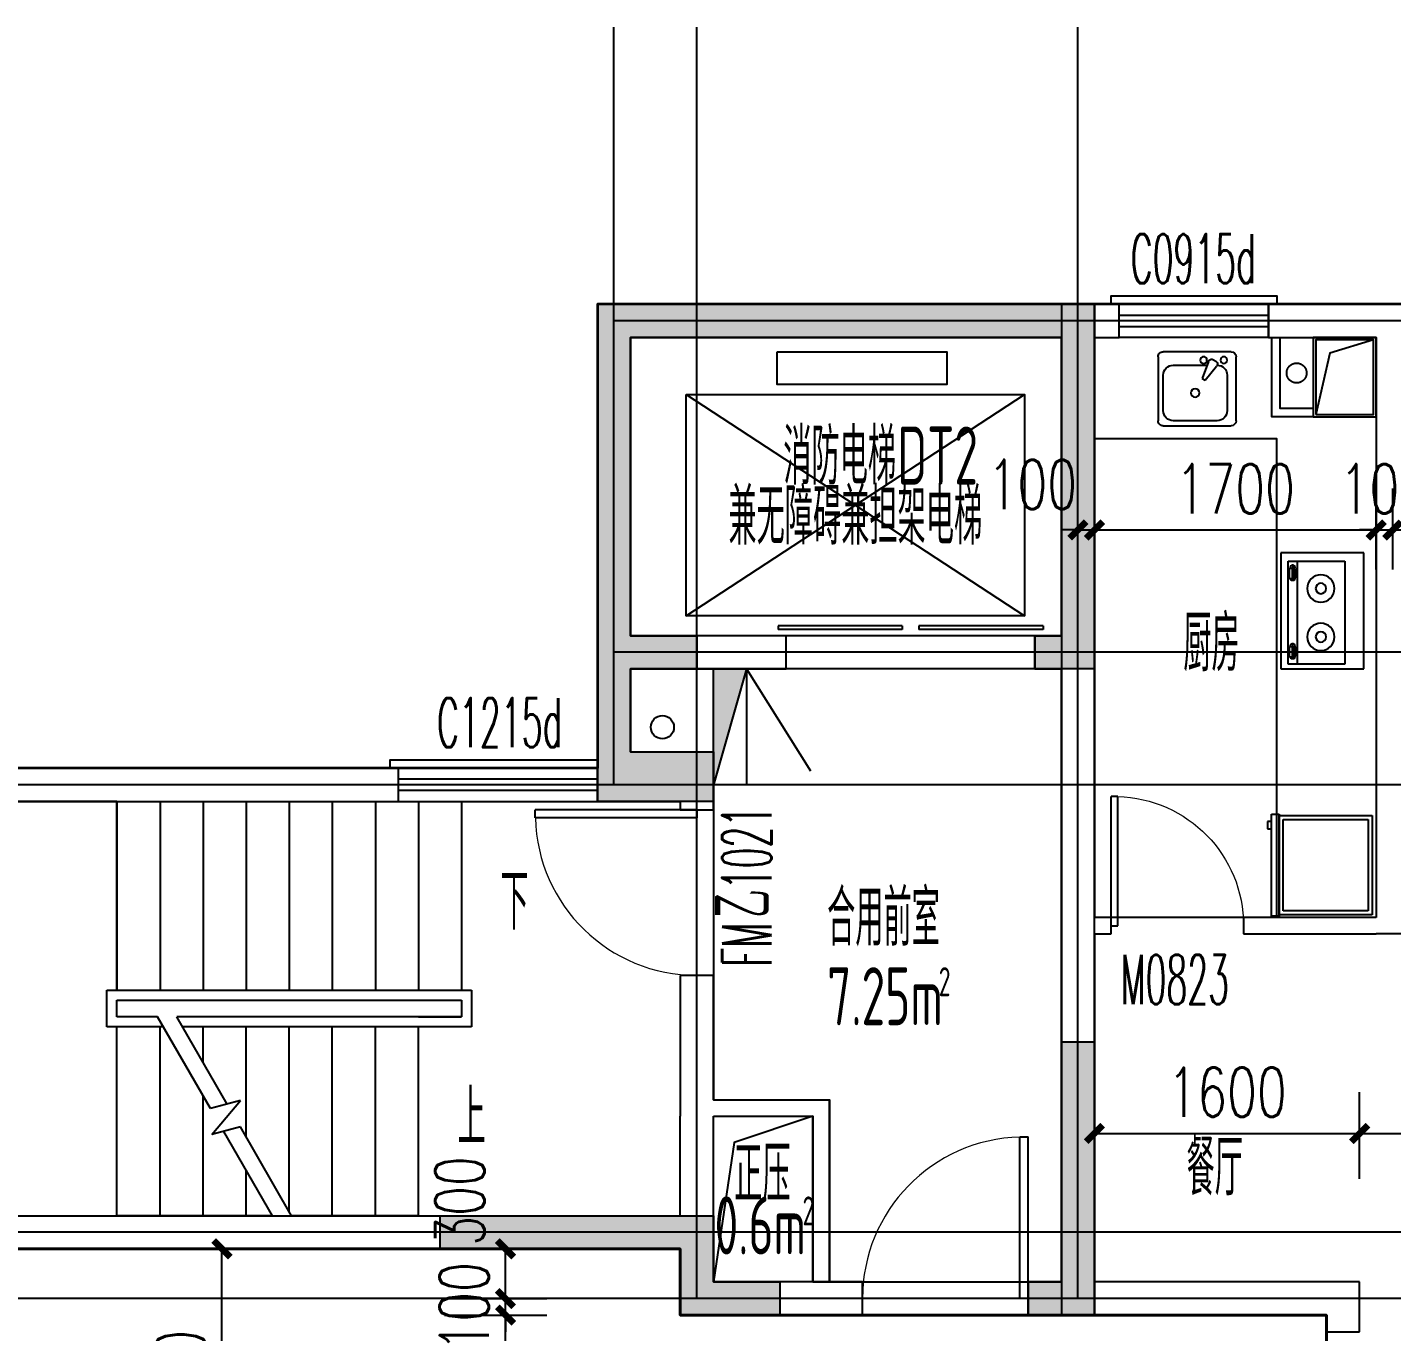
# Model space of a CAD drawing. Extents: x -59851 to 653804, y -249523 to 437614.
# Drawn here: x -11955 to -3720, y -95794 to -87923 of the extents above; entities that cross this region are included whole.
import ezdxf

# ---------------------------------------------------------------- set-up
doc = ezdxf.new("R2010")
doc.units = 0
doc.header["$LTSCALE"] = 1000
doc.header["$MEASUREMENT"] = 0
doc.linetypes.add('CONTINOUS', pattern=[0])
doc.linetypes.add('PS', pattern=[3200, 1500, -200, 1500])
for name, color, linetype in [('-消防立管', 1, 'Continuous'), ('A-EVTR', 5, 'Continuous'), ('A-Lvtry（卫生间）', 5, 'Continuous'), ('A-Lvtry（厨房）', 5, 'CONTINOUS'), ('A-洞口', 105, 'Continuous'), ('A-烟气道', 105, 'Continuous'), ('A-第三道尺寸线', 105, 'Continuous'), ('A-线脚看线', 9, 'Continuous'), ('DIM_SYMB', 3, 'Continuous'), ('DOOR_FIRE', 4, 'Continuous'), ('DOOR_FIRE_TEXT', 7, 'Continuous'), ('DOTE', 16, 'Continuous'), ('PS', 6, 'PS'), ('PUB_HATCH', 8, 'Continuous'), ('PUB_TEXT', 7, 'Continuous'), ('STAIR', 5, 'Continuous'), ('WALL', 2, 'Continuous'), ('WINDOW', 4, 'Continuous'), ('WINDOW_TEXT', 7, 'Continuous'), ('剪力墙', 6, 'Continuous')]:
    doc.layers.add(name, color=color, linetype=linetype)
doc.layers.add('33计一半面积外廓线', color=53, linetype='Continuous', lineweight=35)
doc.layers.add('33计全面积外廓线', color=21, linetype='Continuous', lineweight=35)
doc.layers.add('A-area(算全面积)', color=21, linetype='Continuous', plot=False)
doc.styles.add('_TCH_DIM', font='SIMPLEX.shx', dxfattribs={"width": 0.7, "bigfont": 'GBCBIG.shx'})
doc.styles.add('_TCH_DIM_T3', font='SIMPLEX.shx', dxfattribs={"width": 0.705882, "bigfont": 'GBCBIG.shx'})
doc.styles.add('_TCH_WINDOW', font='SIMPLEX.shx', dxfattribs={"width": 0.7, "height": 3.5, "bigfont": 'GBCBIG.shx'})
doc.styles.get("Standard").update_dxf_attribs({"font": 'gbenor.shx', "width": 0.7, "bigfont": 'gbcbig.shx'})
doc.dimstyles.new('_TCH_ARCH&&100', dxfattribs={"dimtxt": 297.5, "dimasz": 100, "dimexe": 250, "dimexo": 300, "dimgap": 100, "dimtad": 1, "dimdec": 0, "dimzin": 0, "dimdsep": 46, "dimtxsty": '_TCH_DIM_T3', "dimblk": 'ARCHTICK', "dimcen": 0.09, "dimclrt": 7, "dimazin": 2, "dimtfac": 1, "dimtdec": 0, "dimtix": 1, "dimtmove": 2, "dimatfit": 3, "dimfxl": 0, "dimtolj": 1, "dimtzin": 0, "dimarcsym": 0})

# ---------------------------------------------------------------- blocks, each defined once
blk = doc.blocks.new('18fjlq0329')
at = {"layer": 'PUB_HATCH'}
for points in [[(-8013.7, -12244.5), (-8513.7, -12244.5), (-8513.7, -9244.5), (-5513.7, -9244.5), (-5513.7, -11444.5), (-5873.7, -11444.5), (-5873.7, -11244.5), (-5713.7, -11244.5), (-5713.7, -9444.5), (-8313.7, -9444.5), (-8313.7, -11244.5), (-7913.7, -11244.5), (-7913.7, -11444.5), (-8313.7, -11444.5), (-8313.7, -11944.5), (-7813.7, -11944.5), (-7813.7, -12244.5)], [(-5513.7, -13694.5), (-5513.7, -15344.5), (-5913.7, -15344.5), (-5913.7, -15144.5), (-5713.7, -15144.5), (-5713.7, -13694.5)], [(-8013.7, -15344.5), (-8013.7, -14944.5), (-9463.7, -14944.5), (-9463.7, -14744.5), (-7813.7, -14744.5), (-7813.7, -15144.5), (-7413.7, -15144.5), (-7413.7, -15344.5)]]:
    blk.add_hatch(color=256, dxfattribs=at).paths.add_polyline_path(points)
at = {"layer": '剪力墙'}
for points in [[(-8013.7, -12244.5), (-8013.7, -12244.5), (-8513.7, -12244.5), (-8513.7, -9244.5), (-5513.7, -9244.5), (-5513.7, -11444.5), (-5873.7, -11444.5), (-5873.7, -11244.5), (-5713.7, -11244.5), (-5713.7, -9444.5), (-8313.7, -9444.5), (-8313.7, -11244.5), (-7913.7, -11244.5), (-7913.7, -11444.5), (-8313.7, -11444.5), (-8313.7, -11944.5), (-7813.7, -11944.5), (-7813.7, -12244.5), (-7813.7, -12244.5)], [(-5513.7, -13694.5), (-5513.7, -15344.5), (-5913.7, -15344.5), (-5913.7, -15144.5), (-5713.7, -15144.5), (-5713.7, -13694.5)], [(-8013.7, -15344.5), (-8013.7, -14944.5), (-9463.7, -14944.5), (-9463.7, -14744.5), (-7813.7, -14744.5), (-7813.7, -15144.5), (-7413.7, -15144.5), (-7413.7, -15344.5)]]:
    blk.add_lwpolyline(points, close=True, dxfattribs=at)
blk = doc.blocks.new('zhouxianssceng0329')
at = {"layer": 'DOTE'}
for p, q in [((-8413.7, 151898.2), (-8413.7, 156469.4)), ((-7913.7, 148798.2), (-7913.7, 156469.4)), ((-5613.7, 148798.2), (-5613.7, 156469.4)), ((5501.3, 154698.2), (-8413.7, 154698.2)), ((5501.3, 152698.2), (-8413.7, 152698.2)), ((5501.3, 151898.2), (-20013.7, 151898.2)), ((5501.3, 149198.2), (-22013.7, 149198.2)), ((5501.3, 148798.2), (-44988.6, 148798.2))]:
    blk.add_line(p, q, dxfattribs=at)
blk = doc.blocks.new('zt1')
at = {"layer": 'A-Lvtry（卫生间）', "linetype": 'Continuous'}
for p, q in [((-700, 0), (0, 0)), ((-700, -500), (-700, 0)), ((0, 0), (0, -500)), ((0, -500), (-700, -500))]:
    blk.add_line(p, q, dxfattribs=at)
at = {"layer": 'A-Lvtry（卫生间）'}
for p, q in [((-673.5, -113.1), (-673.5, -455.5)), ((-50.7, -113.1), (-673.5, -113.1)), ((-50.7, -455.5), (-50.7, -113.1)), ((-673.5, -399.8), (-50.7, -399.8)), ((-673.5, -455.5), (-50.7, -455.5)), ((-640.9, -422.1), (-640.8, -433.8)), ((-565.7, -431.5), (-630.4, -431.5)), ((-630.4, -431.5), (-630.4, -448.2)), ((-630.4, -448.2), (-565.7, -448.2)), ((-565.7, -448.2), (-565.7, -431.5)), ((-549.1, -423.2), (-549.1, -433.7)), ((-167.9, -422.1), (-167.8, -433.8)), ((-157.4, -431.5), (-157.4, -448.2)), ((-92.7, -431.5), (-157.4, -431.5)), ((-157.4, -448.2), (-92.7, -448.2)), ((-92.7, -448.2), (-92.7, -431.5)), ((-76.1, -423.2), (-76.1, -433.7))]:
    blk.add_line(p, q, dxfattribs=at)
for points in [[(-549.1, -423.2, 0.259034), (-551, -419.8, 0.076276), (-562.5, -414.9, 0.036515), (-576.1, -412.4, 0.026615), (-594.9, -411.4, 0.026615), (-613.8, -412.4, 0.036515), (-627.3, -414.9, 0.076276), (-638.9, -419.8, 0.259034), (-640.8, -423.2, 0.078462), (-640.6, -424.5, 0.056762)], [(-76.1, -423.2, 0.259034), (-78, -419.8, 0.076276), (-89.5, -414.9, 0.036515), (-103.1, -412.4, 0.026615), (-121.9, -411.4, 0.026615), (-140.8, -412.4, 0.036515), (-154.3, -414.9, 0.076276), (-165.9, -419.8, 0.259034), (-167.8, -423.2, 0.078462), (-167.6, -424.5, 0.056762)], [(-549.1, -433.7, 0.259034), (-551, -430.3, 0.076276), (-562.5, -425.4, 0.036515), (-576.1, -422.9, 0.026615), (-594.9, -421.9, 0.026615), (-613.8, -422.9, 0.036515), (-627.3, -425.4, 0.076276), (-638.9, -430.3, 0.259034), (-640.8, -433.7, 0.259034), (-638.9, -437.2, 0.056762), (-630.4, -441.2, 0.036515)], [(-565.7, -442.9, 0.008736), (-562.5, -442.1, 0.076276), (-551, -437.2, 0.259034), (-549.1, -433.7, 0.259034)], [(-76.1, -433.7, 0.259034), (-78, -430.3, 0.076276), (-89.5, -425.4, 0.036515), (-103.1, -422.9, 0.026615), (-121.9, -421.9, 0.026615), (-140.8, -422.9, 0.036515), (-154.3, -425.4, 0.076276), (-165.9, -430.3, 0.259034), (-167.8, -433.7, 0.259034), (-165.9, -437.2, 0.056762), (-157.4, -441.2, 0.036515)], [(-92.7, -442.9, 0.008736), (-89.5, -442.1, 0.076276), (-78, -437.2, 0.259034), (-76.1, -433.7, 0.259034)]]:
    blk.add_lwpolyline(points, format="xyb", dxfattribs=at)
at = {"layer": 'A-Lvtry（卫生间）', "linetype": 'Continuous'}
for centre, radius in [((-508.4, -258.5), 82.5), ((-508.4, -258.5), 31.6), ((-215.8, -258.5), 82.5), ((-215.8, -258.5), 31.6)]:
    blk.add_circle(centre, radius, dxfattribs=at)
at = {"layer": 'A-Lvtry（卫生间）', "width": 0.8, "flags": 9}
for tag in ['YSIZE', 'XSIZE']:
    blk.add_attdef(tag, (-350, 0), '', height=0.5, dxfattribs=at)
blk = doc.blocks.new('t4')
at = {"layer": 'A-Lvtry（卫生间）'}
for p, q in [((3876514.8, 2551819.5), (3876514.8, 2552229.1)), ((3876545.3, 2552259.6), (3876931.4, 2552259.6)), ((3876819.6, 2552205.6), (3876606.3, 2552205.6)), ((3876961.9, 2552229.1), (3876961.9, 2551819.5)), ((3876545.3, 2552144.6), (3876545.3, 2551880.5)), ((3876790.3, 2552072.2), (3876875.1, 2552142)), ((3876913.8, 2552122.3), (3876905.6, 2552136.5)), ((3876800.4, 2552054.6), (3876790.3, 2552072.2)), ((3876903.3, 2552093.1), (3876800.4, 2552054.6)), ((3876880.6, 2551880.5), (3876880.6, 2552084.6)), ((3876931.4, 2551789), (3876545.3, 2551789)), ((3876606.3, 2551819.5), (3876819.6, 2551819.5))]:
    blk.add_line(p, q, dxfattribs=at)
for centre, major_axis, start_param, end_param in [((3876545.3, 2552229.1), (-21.6, 21.6), -0.785398, 0.785398), ((3876606.3, 2552144.6), (-43.1, 43.1), -0.785398, 0.785398), ((3876819.6, 2552144.6), (43.1, 43.1), 5.497787, 7.068583), ((3876911.1, 2552185.3), (-14.4, 14.4), 4.712389, 10.995574), ((3876931.4, 2552229.1), (-21.6, 21.6), 3.926991, 5.497787), ((3876888, 2552126.3), (14.4, 14.4), 6.021386, 7.757331), ((3876896.2, 2552112.2), (-14.4, 14.4), 2.714645, 4.45059), ((3876713, 2552012.6), (18, 18), 6.283185283897186, 12.56637059107677), ((3876911.1, 2552063.4), (14.4, 14.4), 6.283185283893945, 12.56637059107353), ((3876606.3, 2551880.5), (-43.1, 43.1), 0.785398, 2.356194), ((3876819.6, 2551880.5), (-43.1, 43.1), 2.356194, 3.926991), ((3876545.3, 2551819.5), (21.6, 21.6), 2.356194, 3.926991), ((3876931.4, 2551819.5), (-21.6, 21.6), 2.356194, 3.926991)]:
    blk.add_ellipse(centre, major_axis=major_axis, ratio=1, start_param=start_param, end_param=end_param, dxfattribs=at)
blk = doc.blocks.new('BX1')
at = {"layer": 'A-Lvtry（卫生间）'}
for p, q in [((-560, 8), (-607.7, 8)), ((-607.7, 8), (-607.7, -608)), ((-560, -608), (-560, 8)), ((0, 0), (-560, 0)), ((0, -600), (0, 0)), ((-560, 0), (-560, -600)), ((-24, -24), (-536, -24)), ((-536, -24), (-536, -576)), ((-24, -576), (-24, -24)), ((-631.1, -564.3), (-631.1, -520)), ((-631.1, -520), (-607.7, -520)), ((-607.7, -564.3), (-631.1, -564.3)), ((-607.7, -520), (-607.7, -564.3)), ((-536, -576), (-24, -576)), ((-607.7, -608), (-560, -608)), ((-560, -600), (0, -600))]:
    blk.add_line(p, q, dxfattribs=at)
blk = doc.blocks.new('$DorLib2D$00000001')
for p, q in [((0.45, 0.975), (0.5, 0.975)), ((0.45, 0), (0.45, 0.975)), ((0.5, 0), (0.5, 0.975)), ((0.5, 0), (0.45, 0))]:
    blk.add_line(p, q)
at = {"lineweight": 13}
blk.add_arc((0.475, 0), 0.975, 91.46928, 180, dxfattribs=at)
blk = doc.blocks.new('$TCHSYS$WIN2D')
for p, q in [((-0.5, 0.5), (0.5, 0.5)), ((-0.5, 0.5), (-0.5, -0.5)), ((0.5, 0.5), (0.5, -0.5)), ((0.5, 0.1667), (-0.5, 0.1667)), ((0.5, -0.1667), (-0.5, -0.1667)), ((-0.5, -0.5), (0.5, -0.5))]:
    blk.add_line(p, q)
blk = doc.blocks.new('_ArchTick')
at = {"color": 0, "linetype": 'ByBlock', "const_width": 0.4}
blk.add_lwpolyline([(-0.5, -0.5), (0.5, 0.5)], dxfattribs=at)
blk = doc.blocks.new('*D818')
at = {"layer": 'A-第三道尺寸线', "color": 0, "lineweight": -2, "transparency": 16777216}
for p, q in [((5765.5, 182311.7), (5765.5, 182799.5)), ((7365.5, 182311.7), (7365.5, 182799.5)), ((5765.5, 182549.5), (7365.5, 182549.5))]:
    blk.add_line(p, q, dxfattribs=at)
at = {"layer": 'Defpoints', "color": 0, "transparency": 16777216}
for p in [(7365.5, 182549.5), (5765.5, 182011.7), (7365.5, 182011.7)]:
    blk.add_point(p, dxfattribs=at)
at = {"layer": 'A-第三道尺寸线', "color": 0, "lineweight": -2, "transparency": 16777216, "xscale": 100, "yscale": 100, "zscale": 100, "rotation": 180}
blk.add_blockref('_ArchTick', (5765.5, 182549.5), dxfattribs=at)
at = {"layer": 'A-第三道尺寸线', "color": 0, "lineweight": -2, "transparency": 16777216, "xscale": 100, "yscale": 100, "zscale": 100}
blk.add_blockref('_ArchTick', (7365.5, 182549.5), dxfattribs=at)
at = {"layer": 'A-第三道尺寸线', "color": 7, "transparency": 16777216, "insert": (6565.5, 182798.3), "char_height": 297.5, "attachment_point": 5, "style": '_TCH_DIM_T3'}
blk.add_mtext('\\A1;1600', dxfattribs=at)
blk = doc.blocks.new('*D819')
at = {"layer": 'A-第三道尺寸线', "color": 0, "lineweight": -2, "transparency": 16777216}
for p, q in [((5665.5, 182311.7), (5665.5, 182799.5)), ((5765.5, 182311.7), (5765.5, 182799.5)), ((5665.5, 182549.5), (5565.5, 182549.5)), ((5665.5, 182549.5), (5765.5, 182549.5)), ((5765.5, 182549.5), (5865.5, 182549.5))]:
    blk.add_line(p, q, dxfattribs=at)
at = {"layer": 'Defpoints', "color": 0, "transparency": 16777216}
for p in [(5765.5, 182549.5), (5665.5, 182011.7), (5765.5, 182011.7)]:
    blk.add_point(p, dxfattribs=at)
at = {"layer": 'A-第三道尺寸线', "color": 0, "lineweight": -2, "transparency": 16777216, "xscale": 100, "yscale": 100, "zscale": 100}
blk.add_blockref('_ArchTick', (5665.5, 182549.5), dxfattribs=at)
at = {"layer": 'A-第三道尺寸线', "color": 0, "lineweight": -2, "transparency": 16777216, "xscale": 100, "yscale": 100, "zscale": 100, "rotation": 180}
blk.add_blockref('_ArchTick', (5765.5, 182549.5), dxfattribs=at)
at = {"layer": 'A-第三道尺寸线', "color": 7, "transparency": 16777216, "insert": (5715.5, 182798.3), "char_height": 297.5, "attachment_point": 5, "style": '_TCH_DIM_T3'}
blk.add_mtext('\\A1;100', dxfattribs=at)
blk = doc.blocks.new('*D820')
at = {"layer": 'A-第三道尺寸线', "color": 0, "lineweight": -2, "transparency": 16777216}
for p, q in [((3965.5, 182311.7), (3965.5, 182799.5)), ((5665.5, 182311.7), (5665.5, 182799.5)), ((3965.5, 182549.5), (5665.5, 182549.5))]:
    blk.add_line(p, q, dxfattribs=at)
at = {"layer": 'Defpoints', "color": 0, "transparency": 16777216}
for p in [(5665.5, 182549.5), (3965.5, 182011.7), (5665.5, 182011.7)]:
    blk.add_point(p, dxfattribs=at)
at = {"layer": 'A-第三道尺寸线', "color": 0, "lineweight": -2, "transparency": 16777216, "xscale": 100, "yscale": 100, "zscale": 100, "rotation": 180}
blk.add_blockref('_ArchTick', (3965.5, 182549.5), dxfattribs=at)
at = {"layer": 'A-第三道尺寸线', "color": 0, "lineweight": -2, "transparency": 16777216, "xscale": 100, "yscale": 100, "zscale": 100}
blk.add_blockref('_ArchTick', (5665.5, 182549.5), dxfattribs=at)
at = {"layer": 'A-第三道尺寸线', "color": 7, "transparency": 16777216, "insert": (4815.5, 182798.3), "char_height": 297.5, "attachment_point": 5, "style": '_TCH_DIM_T3'}
blk.add_mtext('\\A1;1700', dxfattribs=at)
blk = doc.blocks.new('*D821')
at = {"layer": 'A-第三道尺寸线', "color": 0, "lineweight": -2, "transparency": 16777216}
for p, q in [((3865.5, 182311.7), (3865.5, 182799.5)), ((3965.5, 182311.7), (3965.5, 182799.5)), ((3865.5, 182549.5), (3765.5, 182549.5)), ((3865.5, 182549.5), (3965.5, 182549.5)), ((3965.5, 182549.5), (4065.5, 182549.5))]:
    blk.add_line(p, q, dxfattribs=at)
at = {"layer": 'Defpoints', "color": 0, "transparency": 16777216}
for p in [(3965.5, 182549.5), (3865.5, 182011.7), (3965.5, 182011.7)]:
    blk.add_point(p, dxfattribs=at)
at = {"layer": 'A-第三道尺寸线', "color": 0, "lineweight": -2, "transparency": 16777216, "xscale": 100, "yscale": 100, "zscale": 100}
blk.add_blockref('_ArchTick', (3865.5, 182549.5), dxfattribs=at)
at = {"layer": 'A-第三道尺寸线', "color": 0, "lineweight": -2, "transparency": 16777216, "xscale": 100, "yscale": 100, "zscale": 100, "rotation": 180}
blk.add_blockref('_ArchTick', (3965.5, 182549.5), dxfattribs=at)
at = {"layer": 'A-第三道尺寸线', "color": 7, "transparency": 16777216, "insert": (3590.5, 182824.5), "char_height": 297.5, "attachment_point": 5, "style": '_TCH_DIM_T3'}
blk.add_mtext('\\A1;100', dxfattribs=at)
blk = doc.blocks.new('*D825')
at = {"layer": 'A-第三道尺寸线', "color": 0, "lineweight": -2, "transparency": 16777216}
for p, q in [((3965.5, 178634.2), (3965.5, 179158)), ((5565.9, 178634.2), (5565.9, 179158)), ((3965.5, 178908), (5565.9, 178908))]:
    blk.add_line(p, q, dxfattribs=at)
at = {"layer": 'Defpoints', "color": 0, "transparency": 16777216}
for p in [(5565.9, 178908), (3965.5, 178334.2), (5565.9, 178334.2)]:
    blk.add_point(p, dxfattribs=at)
at = {"layer": 'A-第三道尺寸线', "color": 0, "lineweight": -2, "transparency": 16777216, "xscale": 100, "yscale": 100, "zscale": 100, "rotation": 180}
blk.add_blockref('_ArchTick', (3965.5, 178908), dxfattribs=at)
at = {"layer": 'A-第三道尺寸线', "color": 0, "lineweight": -2, "transparency": 16777216, "xscale": 100, "yscale": 100, "zscale": 100}
blk.add_blockref('_ArchTick', (5565.9, 178908), dxfattribs=at)
at = {"layer": 'A-第三道尺寸线', "color": 7, "transparency": 16777216, "insert": (4765.7, 179156.8), "char_height": 297.5, "attachment_point": 5, "style": '_TCH_DIM_T3'}
blk.add_mtext('\\A1;1600', dxfattribs=at)
blk = doc.blocks.new('*D826')
at = {"layer": 'A-第三道尺寸线', "color": 0, "lineweight": -2, "transparency": 16777216}
for p, q in [((5565.9, 178634.2), (5565.9, 179158)), ((10865.5, 178634.2), (10865.5, 179158)), ((5565.9, 178908), (10865.5, 178908))]:
    blk.add_line(p, q, dxfattribs=at)
at = {"layer": 'Defpoints', "color": 0, "transparency": 16777216}
for p in [(10865.5, 178908), (5565.9, 178334.2), (10865.5, 178334.2)]:
    blk.add_point(p, dxfattribs=at)
at = {"layer": 'A-第三道尺寸线', "color": 0, "lineweight": -2, "transparency": 16777216, "xscale": 100, "yscale": 100, "zscale": 100, "rotation": 180}
blk.add_blockref('_ArchTick', (5565.9, 178908), dxfattribs=at)
at = {"layer": 'A-第三道尺寸线', "color": 0, "lineweight": -2, "transparency": 16777216, "xscale": 100, "yscale": 100, "zscale": 100}
blk.add_blockref('_ArchTick', (10865.5, 178908), dxfattribs=at)
at = {"layer": 'A-第三道尺寸线', "color": 7, "transparency": 16777216, "insert": (8215.7, 179156.8), "char_height": 297.5, "attachment_point": 5, "style": '_TCH_DIM_T3'}
blk.add_mtext('\\A1;5300', dxfattribs=at)
blk = doc.blocks.new('$DORLIB2D$00000127')
at = {"color": 0}
for points in [[(-0.5333, 0.7949), (-0.5333, 0.6904)], [(-0.0333, 0.7949), (-0.5333, 0.7949)], [(-0.0333, 0.7949), (-0.0333, 0.6904)], [(0.5333, 0.7949), (0.0333, 0.7949)], [(0.0333, 0.7949), (0.0333, 0.6904)], [(0.5333, 0.7949), (0.5333, 0.6904)], [(-0.0333, 0.6904), (-0.5333, 0.6904)], [(0.5333, 0.6904), (0.0333, 0.6904)], [(0.5, 0.5), (-0.5, 0.5)]]:
    blk.add_lwpolyline(points, dxfattribs=at)
blk = doc.blocks.new('zhenzheng1417hxt0329')
at = {"layer": 'A-area(算全面积)'}
for points in [[(-8313.7, 26170.6), (-8313.7, 25670.7), (-7813.7, 25670.7), (-7813.7, 23570.7), (-7113.7, 23570.7), (-7113.7, 22470.7), (-5713.7, 22470.7), (-5713.7, 26170.7)], [(-7813.7, 23470.7), (-7213.7, 23470.7), (-7213.7, 22470.7), (-7813.7, 22470.7)]]:
    blk.add_lwpolyline(points, close=True, dxfattribs=at)
at = {"layer": 'A-EVTR'}
for points in [[(-7429.6, 28083), (-6405.4, 28083), (-6405.4, 27886.9), (-7429.6, 27886.9)], [(-7978.4, 27825.3), (-5936.9, 27825.3), (-5936.9, 26490.7), (-7978.4, 26490.7)]]:
    blk.add_lwpolyline(points, close=True, dxfattribs=at)
for points in [[(-7978.4, 26490.7), (-5936.9, 27825.3)], [(-7978.4, 27825.3), (-5936.9, 26490.7)]]:
    blk.add_lwpolyline(points, dxfattribs=at)
at = {"layer": 'A-洞口'}
blk.add_lwpolyline([(-7213.7, 23470.7), (-7689.3, 23311.8), (-7813.6, 22470.7)], dxfattribs=at)
at = {"layer": 'DIM_SYMB'}
for points in [[(-9203.7, 24770.7, 0, 0, 0), (-12063.7, 24770.7, 0, 0, 0), (-12063.7, 23470.7, 0, 0, 0), (-11193.7, 23470.7, 80, 0, 0), (-10893.7, 23470.7, 0, 0, 0)], [(-9463.7, 23470.7, 0, 0, 0), (-10333.7, 23470.7, 80, 0, 0), (-10633.7, 23470.7, 0, 0, 0)]]:
    blk.add_lwpolyline(points, format="xyseb", dxfattribs=at)
at = {"layer": 'DOOR_FIRE'}
blk.add_line((-6913.7, 22270.7), (-5913.7, 22270.7), dxfattribs=at)
at = {"layer": 'STAIR'}
for p, q in [((-11413.7, 25370.7), (-12713.7, 25370.7)), ((-11413.7, 25370.7), (-9333.7, 25370.7)), ((-11413.7, 25370.7), (-11413.7, 24230.7)), ((-11413.7, 24230.7), (-11413.7, 25370.7)), ((-11153.7, 25370.7), (-11153.7, 24230.7)), ((-10893.7, 25370.7), (-10893.7, 24230.7)), ((-10633.7, 25370.7), (-10633.7, 24230.7)), ((-10373.7, 25370.7), (-10373.7, 24230.7)), ((-10113.7, 25370.7), (-10113.7, 24230.7)), ((-9853.7, 25370.7), (-9853.7, 24230.7)), ((-9593.7, 25370.7), (-9593.7, 24230.7)), ((-9333.7, 25370.7), (-9333.7, 24230.7)), ((-11473.7, 24010.7), (-11473.7, 24230.7)), ((-11473.7, 24230.7), (-9273.7, 24230.7)), ((-9273.7, 24230.7), (-9273.7, 24010.7)), ((-11413.7, 24170.7), (-9333.7, 24170.7)), ((-11413.7, 24070.7), (-11413.7, 24170.7)), ((-11413.7, 24170.7), (-9333.7, 24170.7)), ((-11413.7, 24070.7), (-11413.7, 24170.7)), ((-9333.7, 24170.7), (-9333.7, 24070.7)), ((-11167.9, 24070.7), (-11413.7, 24070.7)), ((-11167.9, 24070.7), (-11413.7, 24070.7)), ((-10848.7, 23517.8), (-11167.9, 24070.7)), ((-9593.7, 24070.7), (-11052.4, 24070.7)), ((-10748.7, 23544.6), (-11052.4, 24070.7)), ((-9333.7, 24070.7), (-11052.4, 24070.7)), ((-9593.7, 24070.7), (-9333.7, 24070.7)), ((-11133.2, 24010.7), (-11473.7, 24010.7)), ((-11413.7, 22870.7), (-11413.7, 24010.7)), ((-11413.7, 22870.7), (-11413.7, 24010.7)), ((-11153.7, 22870.7), (-11153.7, 24010.7)), ((-9273.7, 24010.7), (-11017.7, 24010.7)), ((-10893.7, 23795.8), (-10893.7, 24010.7)), ((-10633.7, 23345.5), (-10633.7, 24010.7)), ((-10373.7, 22895.2), (-10373.7, 24010.7)), ((-10113.7, 22870.7), (-10113.7, 24010.7)), ((-9853.7, 22870.7), (-9853.7, 24010.7)), ((-9593.7, 22870.7), (-9593.7, 24010.7)), ((-10893.7, 22870.7), (-10893.7, 23595.8)), ((-10668.3, 23566.1), (-10848.7, 23517.8)), ((-10841.1, 23360.1), (-10668.3, 23566.1)), ((-10668.8, 23406.3), (-10841.1, 23360.1)), ((-10359.6, 22870.7), (-10668.8, 23406.3)), ((-10475, 22870.7), (-10768.8, 23379.5)), ((-10633.7, 22870.7), (-10633.7, 23145.5)), ((-12713.7, 22870.7), (-11413.7, 22870.7)), ((-10475, 22870.7), (-11413.7, 22870.7)), ((-9593.7, 22870.7), (-10359.6, 22870.7))]:
    blk.add_line(p, q, dxfattribs=at)
at = {"layer": 'WALL'}
for p, q in [((-8513.7, 28370.7), (-5513.7, 28370.7)), ((-8513.7, 26270.7), (-8513.7, 28370.7)), ((-5513.7, 26270.7), (-5513.7, 28370.7)), ((-8313.7, 28170.7), (-5713.7, 28170.7)), ((-8313.7, 26370.7), (-8313.7, 28170.7)), ((-5713.7, 26370.7), (-5713.7, 28170.7)), ((-7373.7, 26370.7), (-8313.7, 26370.7)), ((-7373.7, 26170.7), (-7373.7, 26370.7)), ((-5713.7, 26370.7), (-5873.7, 26370.7)), ((-5873.7, 26370.7), (-5873.7, 26170.7)), ((-8513.7, 25570.7), (-8513.7, 26270.7)), ((-5513.7, 22270.7), (-5513.7, 26270.7)), ((-8313.7, 26170.7), (-7373.7, 26170.7)), ((-8313.7, 25670.7), (-8313.7, 26170.7)), ((-5873.7, 26170.7), (-5713.7, 26170.7)), ((-5713.7, 22470.7), (-5713.7, 26170.7)), ((-8313.7, 25670.7), (-7813.7, 25670.7)), ((-7813.7, 25320.7), (-7813.7, 25670.7)), ((-9713.7, 25570.7), (-12813.7, 25570.7)), ((-9713.7, 25370.7), (-9713.7, 25570.7)), ((-8513.7, 25570.7), (-8513.7, 25370.7)), ((-12713.7, 25370.7), (-9713.7, 25370.7)), ((-8513.7, 25370.7), (-8413.7, 25370.7)), ((-8413.7, 25370.7), (-8013.7, 25370.7)), ((-8013.7, 25370.7), (-8013.7, 25320.7)), ((-8013.7, 25320.7), (-7813.7, 25320.7)), ((-7813.7, 24320.7), (-8013.7, 24320.7)), ((-8013.7, 24320.7), (-8013.7, 23470.7)), ((-7813.7, 23570.7), (-7813.7, 24320.7)), ((-7813.7, 23570.7), (-7113.7, 23570.7)), ((-7113.7, 22470.7), (-7113.7, 23570.7)), ((-8013.7, 22870.7), (-8013.7, 23470.7)), ((-7813.7, 22770.7), (-7813.7, 23470.7)), ((-7813.7, 23470.7), (-7213.7, 23470.7)), ((-7213.7, 22470.7), (-7213.7, 23470.7)), ((-12713.7, 22870.7), (-8013.7, 22870.7)), ((-7813.7, 22470.7), (-7813.7, 22770.7)), ((-12813.7, 22670.7), (-8013.7, 22670.7)), ((-8013.7, 22270.7), (-8013.7, 22670.7)), ((-6913.7, 22470.7), (-7813.7, 22470.7)), ((-7213.7, 22470.7), (-7113.7, 22470.7)), ((-6913.7, 22270.7), (-6913.7, 22470.7)), ((-5713.7, 22470.7), (-5913.7, 22470.7)), ((-5913.7, 22470.7), (-5913.7, 22270.7)), ((-8013.7, 22270.7), (-6913.7, 22270.7)), ((-5913.7, 22270.7), (-5513.7, 22270.7))]:
    blk.add_line(p, q, dxfattribs=at)
at = {"layer": 'DOOR_FIRE', "xscale": 1000, "yscale": 1000, "zscale": 200, "rotation": 90}
blk.add_blockref('$DorLib2D$00000001', (-7913.7, 24820.7), dxfattribs=at)
at = {"layer": 'DOOR_FIRE', "xscale": 1000, "yscale": 1000, "zscale": 200}
blk.add_blockref('$DorLib2D$00000001', (-6413.7, 22370.7), dxfattribs=at)
at = {"layer": 'WINDOW', "xscale": 1500, "yscale": 200, "zscale": 1500}
blk.add_blockref('$DORLIB2D$00000127', (-6623.7, 26270.7), dxfattribs=at)
at = {"layer": 'WINDOW'}
ref = blk.add_blockref('$TCHSYS$WIN2D', (-9113.7, 25470.7), dxfattribs=dict(at, xscale=-1200, yscale=200, zscale=1200, rotation=180))
ref.add_attrib('A', 'C1215d', (-9481.2, 25696.9), dxfattribs={"layer": 'WINDOW_TEXT', "height": 297.5, "style": '_TCH_WINDOW', "width": 0.494118})
at = {"layer": 'DOOR_FIRE_TEXT', "style": '_TCH_WINDOW'}
for s, height, width, p in [('1021', 297.5, 0.494118, (-7463.7, 24840.2)), ('乙', 337.6, 0.7, (-7463.7, 24668.2)), ('FM', 297.5, 0.494118, (-7463.7, 24374.2))]:
    blk.add_text(s, height=height, rotation=90, dxfattribs=dict(at, width=width)).set_placement(p)
at = {"layer": 'PUB_TEXT', "width": 0.7}
for s, height, p in [('消防电梯', 337.59, (-7391.8, 27282.7)), ('DT2', 350, (-6703.7, 27282.7)), ('兼无障碍兼担架电梯', 337.59, (-7722.8, 26920.5)), ('合用前室', 337.59, (-7127.4, 24498.9)), ('7.25m', 350, (-7127.4, 24020.1)), ('2', 175, (-6453.7, 24195.1)), ('正压', 337.59, (-7688.3, 22951.3)), ('0.6m', 350, (-7806.7, 22637.1)), ('2', 175, (-7275.8, 22812.1))]:
    blk.add_text(s, height=height, dxfattribs=at).set_placement(p)
at = {"layer": 'PUB_TEXT', "style": '_TCH_DIM', "width": 0.7}
for s, p in [('下', (-9098.7, 24595.7)), ('上', (-9358.7, 23295.7))]:
    blk.add_text(s, height=337.6, dxfattribs=at).set_placement(p)
blk = doc.blocks.new('188xj0329')
at = {"layer": 'A-线脚看线'}
for points in [[(-5413.7, -13866.7), (-5413.7, -13816.7), (-4413.7, -13816.7), (-4413.7, -13866.7)], [(-9763.7, -16666.7), (-9763.7, -16616.7), (-8513.7, -16616.7)]]:
    blk.add_lwpolyline(points, dxfattribs=at)
blk = doc.blocks.new('XHS1')
at = {"layer": '-消防立管'}
blk.add_hatch(color=253, dxfattribs=at).paths.add_polyline_path([(918395.2, -437306.6), (918595.2, -438006.6), (918595.2, -437306.6)])
for p, q in [((918395.2, -437306.6), (918595.2, -438006.6)), ((918395.2, -437306.6), (918395.2, -438006.6)), ((918395.2, -437306.6), (918595.2, -437306.6)), ((918595.2, -438006.6), (918595.2, -437306.6)), ((918395.2, -438006.6), (918595.2, -438006.6))]:
    blk.add_line(p, q, dxfattribs=at)
at = {"ltscale": 0.5}
blk.add_line((918395.2, -437306.6), (918008.9, -437922.4), dxfattribs=at)
blk = doc.blocks.new('tishouxhs0429')
at = {"layer": '-消防立管'}
blk.add_circle((-90379, -24222.5), 70, dxfattribs=at)
at = {"layer": '-消防立管', "xscale": -1}
blk.add_blockref('XHS1', (828524.1, 413436.3), dxfattribs=at)
blk = doc.blocks.new('*D1740')
at = {"layer": 'A-第三道尺寸线', "color": 0, "lineweight": -2, "transparency": 16777216}
for p, q in [((-9436.3, -95694.3), (-8818.5, -95694.3)), ((-9068.5, -96994.3), (-9068.5, -95694.3)), ((-9436.3, -96994.3), (-8818.5, -96994.3))]:
    blk.add_line(p, q, dxfattribs=at)
at = {"layer": 'Defpoints', "color": 0, "transparency": 16777216}
for p in [(-9736.3, -95694.3), (-9068.5, -95694.3), (-9736.3, -96994.3)]:
    blk.add_point(p, dxfattribs=at)
at = {"layer": 'A-第三道尺寸线', "color": 0, "lineweight": -2, "transparency": 16777216, "xscale": 100, "yscale": 100, "zscale": 100}
for p, rotation in [((-9068.5, -95694.3), 90), ((-9068.5, -96994.3), 270)]:
    blk.add_blockref('_ArchTick', p, dxfattribs=dict(at, rotation=rotation))
at = {"layer": 'A-第三道尺寸线', "color": 7, "transparency": 16777216, "insert": (-9317.2, -96344.3), "char_height": 297.5, "attachment_point": 5, "rotation": 90, "style": '_TCH_DIM_T3'}
blk.add_mtext('\\A1;1300', dxfattribs=at)
blk = doc.blocks.new('*D1741')
at = {"layer": 'A-第三道尺寸线', "color": 0, "lineweight": -2, "transparency": 16777216}
for p, q in [((-9068.5, -95594.3), (-9068.5, -95494.3)), ((-9436.3, -95594.3), (-8818.5, -95594.3)), ((-9068.5, -95694.3), (-9068.5, -95594.3)), ((-9436.3, -95694.3), (-8818.5, -95694.3)), ((-9068.5, -95694.3), (-9068.5, -95794.3))]:
    blk.add_line(p, q, dxfattribs=at)
at = {"layer": 'Defpoints', "color": 0, "transparency": 16777216}
for p in [(-9736.3, -95594.3), (-9068.5, -95594.3), (-9736.3, -95694.3)]:
    blk.add_point(p, dxfattribs=at)
at = {"layer": 'A-第三道尺寸线', "color": 0, "lineweight": -2, "transparency": 16777216, "xscale": 100, "yscale": 100, "zscale": 100}
for p, rotation in [((-9068.5, -95594.3), 270), ((-9068.5, -95694.3), 90)]:
    blk.add_blockref('_ArchTick', p, dxfattribs=dict(at, rotation=rotation))
at = {"layer": 'A-第三道尺寸线', "color": 7, "transparency": 16777216, "insert": (-9317.2, -95644.3), "char_height": 297.5, "attachment_point": 5, "rotation": 90, "style": '_TCH_DIM_T3'}
blk.add_mtext('\\A1;100', dxfattribs=at)
blk = doc.blocks.new('*D1742')
at = {"layer": 'A-第三道尺寸线', "color": 0, "lineweight": -2, "transparency": 16777216}
for p, q in [((-9436.3, -95294.3), (-8818.5, -95294.3)), ((-9068.5, -95594.3), (-9068.5, -95294.3)), ((-9436.3, -95594.3), (-8818.5, -95594.3))]:
    blk.add_line(p, q, dxfattribs=at)
at = {"layer": 'Defpoints', "color": 0, "transparency": 16777216}
for p in [(-9736.3, -95294.3), (-9068.5, -95294.3), (-9736.3, -95594.3)]:
    blk.add_point(p, dxfattribs=at)
at = {"layer": 'A-第三道尺寸线', "color": 0, "lineweight": -2, "transparency": 16777216, "xscale": 100, "yscale": 100, "zscale": 100}
for p, rotation in [((-9068.5, -95294.3), 90), ((-9068.5, -95594.3), 270)]:
    blk.add_blockref('_ArchTick', p, dxfattribs=dict(at, rotation=rotation))
at = {"layer": 'A-第三道尺寸线', "color": 7, "transparency": 16777216, "insert": (-9343.5, -95005.3), "char_height": 297.5, "attachment_point": 5, "rotation": 90, "style": '_TCH_DIM_T3'}
blk.add_mtext('\\A1;300', dxfattribs=at)
blk = doc.blocks.new('*D3145')
at = {"layer": 'A-第三道尺寸线', "color": 0, "lineweight": -2, "transparency": 16777216}
for p, q in [((-11322.2, -95294.3), (-10529.9, -95294.3)), ((-10779.9, -96994.3), (-10779.9, -95294.3)), ((-11322.2, -96994.3), (-10529.9, -96994.3))]:
    blk.add_line(p, q, dxfattribs=at)
at = {"layer": 'Defpoints', "color": 0, "transparency": 16777216}
for p in [(-11622.2, -95294.3), (-10779.9, -95294.3), (-11622.2, -96994.3)]:
    blk.add_point(p, dxfattribs=at)
at = {"layer": 'A-第三道尺寸线', "color": 0, "lineweight": -2, "transparency": 16777216, "xscale": 100, "yscale": 100, "zscale": 100}
for p, rotation in [((-10779.9, -95294.3), 90), ((-10779.9, -96994.3), 270)]:
    blk.add_blockref('_ArchTick', p, dxfattribs=dict(at, rotation=rotation))
at = {"layer": 'A-第三道尺寸线', "color": 7, "transparency": 16777216, "insert": (-11028.6, -96144.3), "char_height": 297.5, "attachment_point": 5, "rotation": 90, "style": '_TCH_DIM_T3'}
blk.add_mtext('\\A1;1700', dxfattribs=at)
blk = doc.blocks.new('a6huxing 0323')
at = {"layer": 'A-Lvtry（厨房）'}
blk.add_lwpolyline([(3965.5, 183102.2), (5065, 183102.2), (5065, 180211.7)], dxfattribs=at)
at = {"layer": 'A-烟气道'}
for points in [[(5285.5, 183231.7), (5665.5, 183231.7), (5665.5, 183711.7), (5285.5, 183711.7)], [(5300.5, 183246.7), (5650.5, 183246.7), (5650.5, 183696.7), (5300.5, 183696.7)]]:
    blk.add_lwpolyline(points, close=True, dxfattribs=at)
blk.add_lwpolyline([(5650.5, 183696.7), (5385.3, 183615.7), (5300.5, 183246.7)], dxfattribs=at)
at = {"layer": 'PS', "ltscale": 0.5}
blk.add_circle((5185.5, 183496.7), 60, dxfattribs=at)
at = {"layer": 'WALL'}
for p, q in [((3765.5, 183911.7), (3765.5, 180211.7)), ((4115.5, 183911.7), (3765.5, 183911.7)), ((4115.5, 183711.7), (4115.5, 183911.7)), ((5665.5, 183911.7), (5015.5, 183911.7)), ((5015.5, 183911.7), (5015.5, 183711.7)), ((6265.5, 183911.7), (5665.5, 183911.7)), ((3965.5, 183711.7), (3965.5, 180211.7)), ((3965.5, 183711.7), (4115.5, 183711.7)), ((5015.5, 183711.7), (5665.5, 183711.7)), ((5665.5, 183711.7), (5665.5, 181611.7)), ((5665.5, 181611.7), (5665.5, 180211.7)), ((3765.5, 180211.7), (3765.5, 177811.7)), ((4065.5, 180211.7), (3965.5, 180211.7)), ((4065.5, 180111.7), (4065.5, 180211.7)), ((5665.5, 180211.7), (4865.5, 180211.7)), ((4865.5, 180211.7), (4865.5, 180111.7)), ((3965.5, 180111.7), (3965.5, 178011.7)), ((3965.5, 180111.7), (4065.5, 180111.7)), ((4865.5, 180111.7), (5665.5, 180111.7)), ((6365.5, 180111.7), (5665.5, 180111.7)), ((5565.5, 178011.7), (3965.5, 178011.7)), ((5565.5, 177711.7), (5565.5, 178011.7)), ((5365.5, 177811.7), (3765.5, 177811.7)), ((5365.5, 177811.7), (5365.5, 177711.7)), ((5365.5, 177711.7), (5565.5, 177711.7))]:
    blk.add_line(p, q, dxfattribs=at)
for points in [[(5285.5, 183231.7), (5035.5, 183231.7), (5035.5, 183711.7)], [(5285.5, 183281.7), (5085.5, 183281.7), (5085.5, 183711.7)]]:
    blk.add_lwpolyline(points, dxfattribs=at)
at = {"layer": 'WINDOW'}
blk.add_line((4865.5, 180211.7), (4065.5, 180211.7), dxfattribs=at)
at = {"layer": 'A-Lvtry（厨房）', "xscale": -1, "rotation": 270}
blk.add_blockref('t4', (-2547439.2, -3693336.6), dxfattribs=at)
at = {"layer": 'A-Lvtry（厨房）', "extrusion": (1.08889e-08, 3.92285e-11, 1), "xscale": -1.000000000000013, "rotation": 269.9999986659787}
blk.add_blockref('zt1', (5590.3, 182412.5), dxfattribs=at)
at = {"layer": 'A-Lvtry（厨房）', "extrusion": (-3.92285e-11, 1.08889e-08, 1), "xscale": -1.000000000000026, "rotation": 180}
blk.add_blockref('BX1', (5640.8, 180226.8), dxfattribs=at)
at = {"layer": 'WINDOW'}
ref = blk.add_blockref('$TCHSYS$WIN2D', (4565.5, 183811.7), dxfattribs=dict(at, xscale=900, yscale=200, zscale=900, rotation=180))
ref.add_attrib('A', 'C0915d', (4184, 184038), dxfattribs={"layer": 'WINDOW_TEXT', "height": 297.5, "style": '_TCH_WINDOW', "width": 0.494118})
ref = blk.add_blockref('$DorLib2D$00000001', (4465.5, 180161.7), dxfattribs=dict(at, xscale=-800, yscale=800, zscale=800))
ref.add_attrib('A', 'M0823', (4122.5, 179688), dxfattribs={"layer": 'WINDOW_TEXT', "height": 297.5, "style": '_TCH_WINDOW', "width": 0.494118})
at = {"layer": 'PUB_TEXT', "width": 0.7}
for s, p in [('厨房', (4501.8, 181696.6)), ('餐厅', (4521.2, 178533.8))]:
    blk.add_text(s, height=337.59, dxfattribs=at).set_placement(p)
at = {"layer": 'A-第三道尺寸线'}
dim = blk.add_linear_dim(base=(3965.5, 182549.5), p1=(3865.5, 182011.7), p2=(3965.5, 182011.7), angle=0, dimstyle='_TCH_ARCH&&100', dxfattribs=at)
dim.commit()
dim.dimension.update_dxf_attribs({"geometry": '*D821', "text_midpoint": (3590.5, 182824.5), "dimtype": 129})
for p1, p2, distance, picture, middle in [((3965.5, 182011.7), (5665.5, 182011.7), 537.8, '*D820', (4815.5, 182798.3)), ((5665.5, 182011.7), (5765.5, 182011.7), 537.8, '*D819', (5715.5, 182798.3)), ((5765.5, 182011.7), (7365.5, 182011.7), 537.8, '*D818', (6565.5, 182798.3)), ((3965.5, 178334.2), (5565.9, 178334.2), 573.8, '*D825', (4765.7, 179156.8)), ((5565.9, 178334.2), (10865.5, 178334.2), 573.8, '*D826', (8215.7, 179156.8))]:
    dim = blk.add_aligned_dim(p1=p1, p2=p2, distance=distance, dimstyle='_TCH_ARCH&&100', dxfattribs=at)
    dim.commit()
    dim.dimension.update_dxf_attribs({"geometry": picture, "text_midpoint": middle})

msp = doc.modelspace()

# ---------------------------------------------------------------- linework, layer by layer
at = {"layer": '33计一半面积外廓线'}
msp.add_lwpolyline([(-10013.7, -100894.3), (-10013.7, -102394.3), (-4113.7, -102394.3), (-4113.7, -101094.3), (-4113.8, -101094.3), (-4113.7, -95694.3), (-8013.7, -95694.3), (-8013.7, -95294.3), (-16513.7, -95294.3), (-16513.7, -95694.3), (-17613.7, -95694.3), (-17613.7, -97094.3), (-5513.7, -97094.3), (-5513.7, -100894.3)], close=True, dxfattribs=at)
at = {"layer": '33计全面积外廓线'}
for points in [[(-23813.7, -109894.3), (186.3, -109894.3), (186.3, -111494.3), (3986.3, -111494.3), (3986.3, -101094.3), (-213.7, -101094.3), (-213.7, -100194.3), (986.3, -100194.3), (986.3, -97094.3), (1586.3, -97094.3), (1586.3, -89594.3), (-8513.7, -89594.3), (-8513.7, -92394.3), (-20113.7, -92394.3)], [(-20113.7, -95694.3), (-16513.7, -95694.3), (-16513.7, -95294.3), (-8013.7, -95294.3), (-8013.7, -95694.3), (-4113.7, -95694.3), (-4113.7, -101094.3), (-4113.7, -101094.3), (-4113.7, -102394.3), (-10013.7, -102394.3), (-10013.7, -100894.3), (-15613.7, -100894.3), (-15613.7, -100694.3), (-16213.7, -100694.3), (-16213.7, -103994.3), (-17613.7, -103994.3)]]:
    msp.add_lwpolyline(points, dxfattribs=at)

# ---------------------------------------------------------------- block references
for name, p in [('zhouxianssceng0329', (0, -244392.5)), ('18fjlq0329', (0, -80349.7)), ('tishouxhs0429', (82257.3, -67924))]:
    msp.add_blockref(name, p)

# ---------------------------------------------------------------- dimensions: what is measured, and where the dimension line sits
at = {"layer": 'A-第三道尺寸线'}
dim = msp.add_linear_dim(base=(-9068.5, -95294.3), p1=(-9736.3, -95594.3), p2=(-9736.3, -95294.3), angle=90, dimstyle='_TCH_ARCH&&100', dxfattribs=at)
dim.commit()
dim.dimension.update_dxf_attribs({"geometry": '*D1742', "text_midpoint": (-9343.5, -95005.3), "dimtype": 161})
for p1, p2, distance, picture, middle in [((-11622.2, -96994.3), (-11622.2, -95294.3), -842.4, '*D3145', (-11028.6, -96144.3)), ((-9736.3, -95694.3), (-9736.3, -95594.3), -667.9, '*D1741', (-9317.2, -95644.3)), ((-9736.3, -96994.3), (-9736.3, -95694.3), -667.9, '*D1740', (-9317.2, -96344.3))]:
    dim = msp.add_aligned_dim(p1=p1, p2=p2, distance=distance, dimstyle='_TCH_ARCH&&100', dxfattribs=at)
    dim.commit()
    dim.dimension.update_dxf_attribs({"geometry": picture, "text_midpoint": middle})

# ---------------------------------------------------------------- next in the draw order: block references
msp.add_blockref('a6huxing 0323', (-9479.2, -273506))

# ---------------------------------------------------------------- next in the draw order: linework, layer by layer
at = {"layer": 'DIM_SYMB'}
msp.add_lwpolyline([(-5379.2, -95771.9, 0, 0, 0), (-5379.2, -96266.8, 80, 0, 0), (-5379.2, -96566.8, 0, 0, 0)], format="xyseb", dxfattribs=at)

# ---------------------------------------------------------------- next in the draw order: block references
for name, p in [('188xj0329', (0, -75727.5)), ('zhenzheng1417hxt0329', (0, -117964.9))]:
    msp.add_blockref(name, p)

doc.saveas('drawing.dxf')
